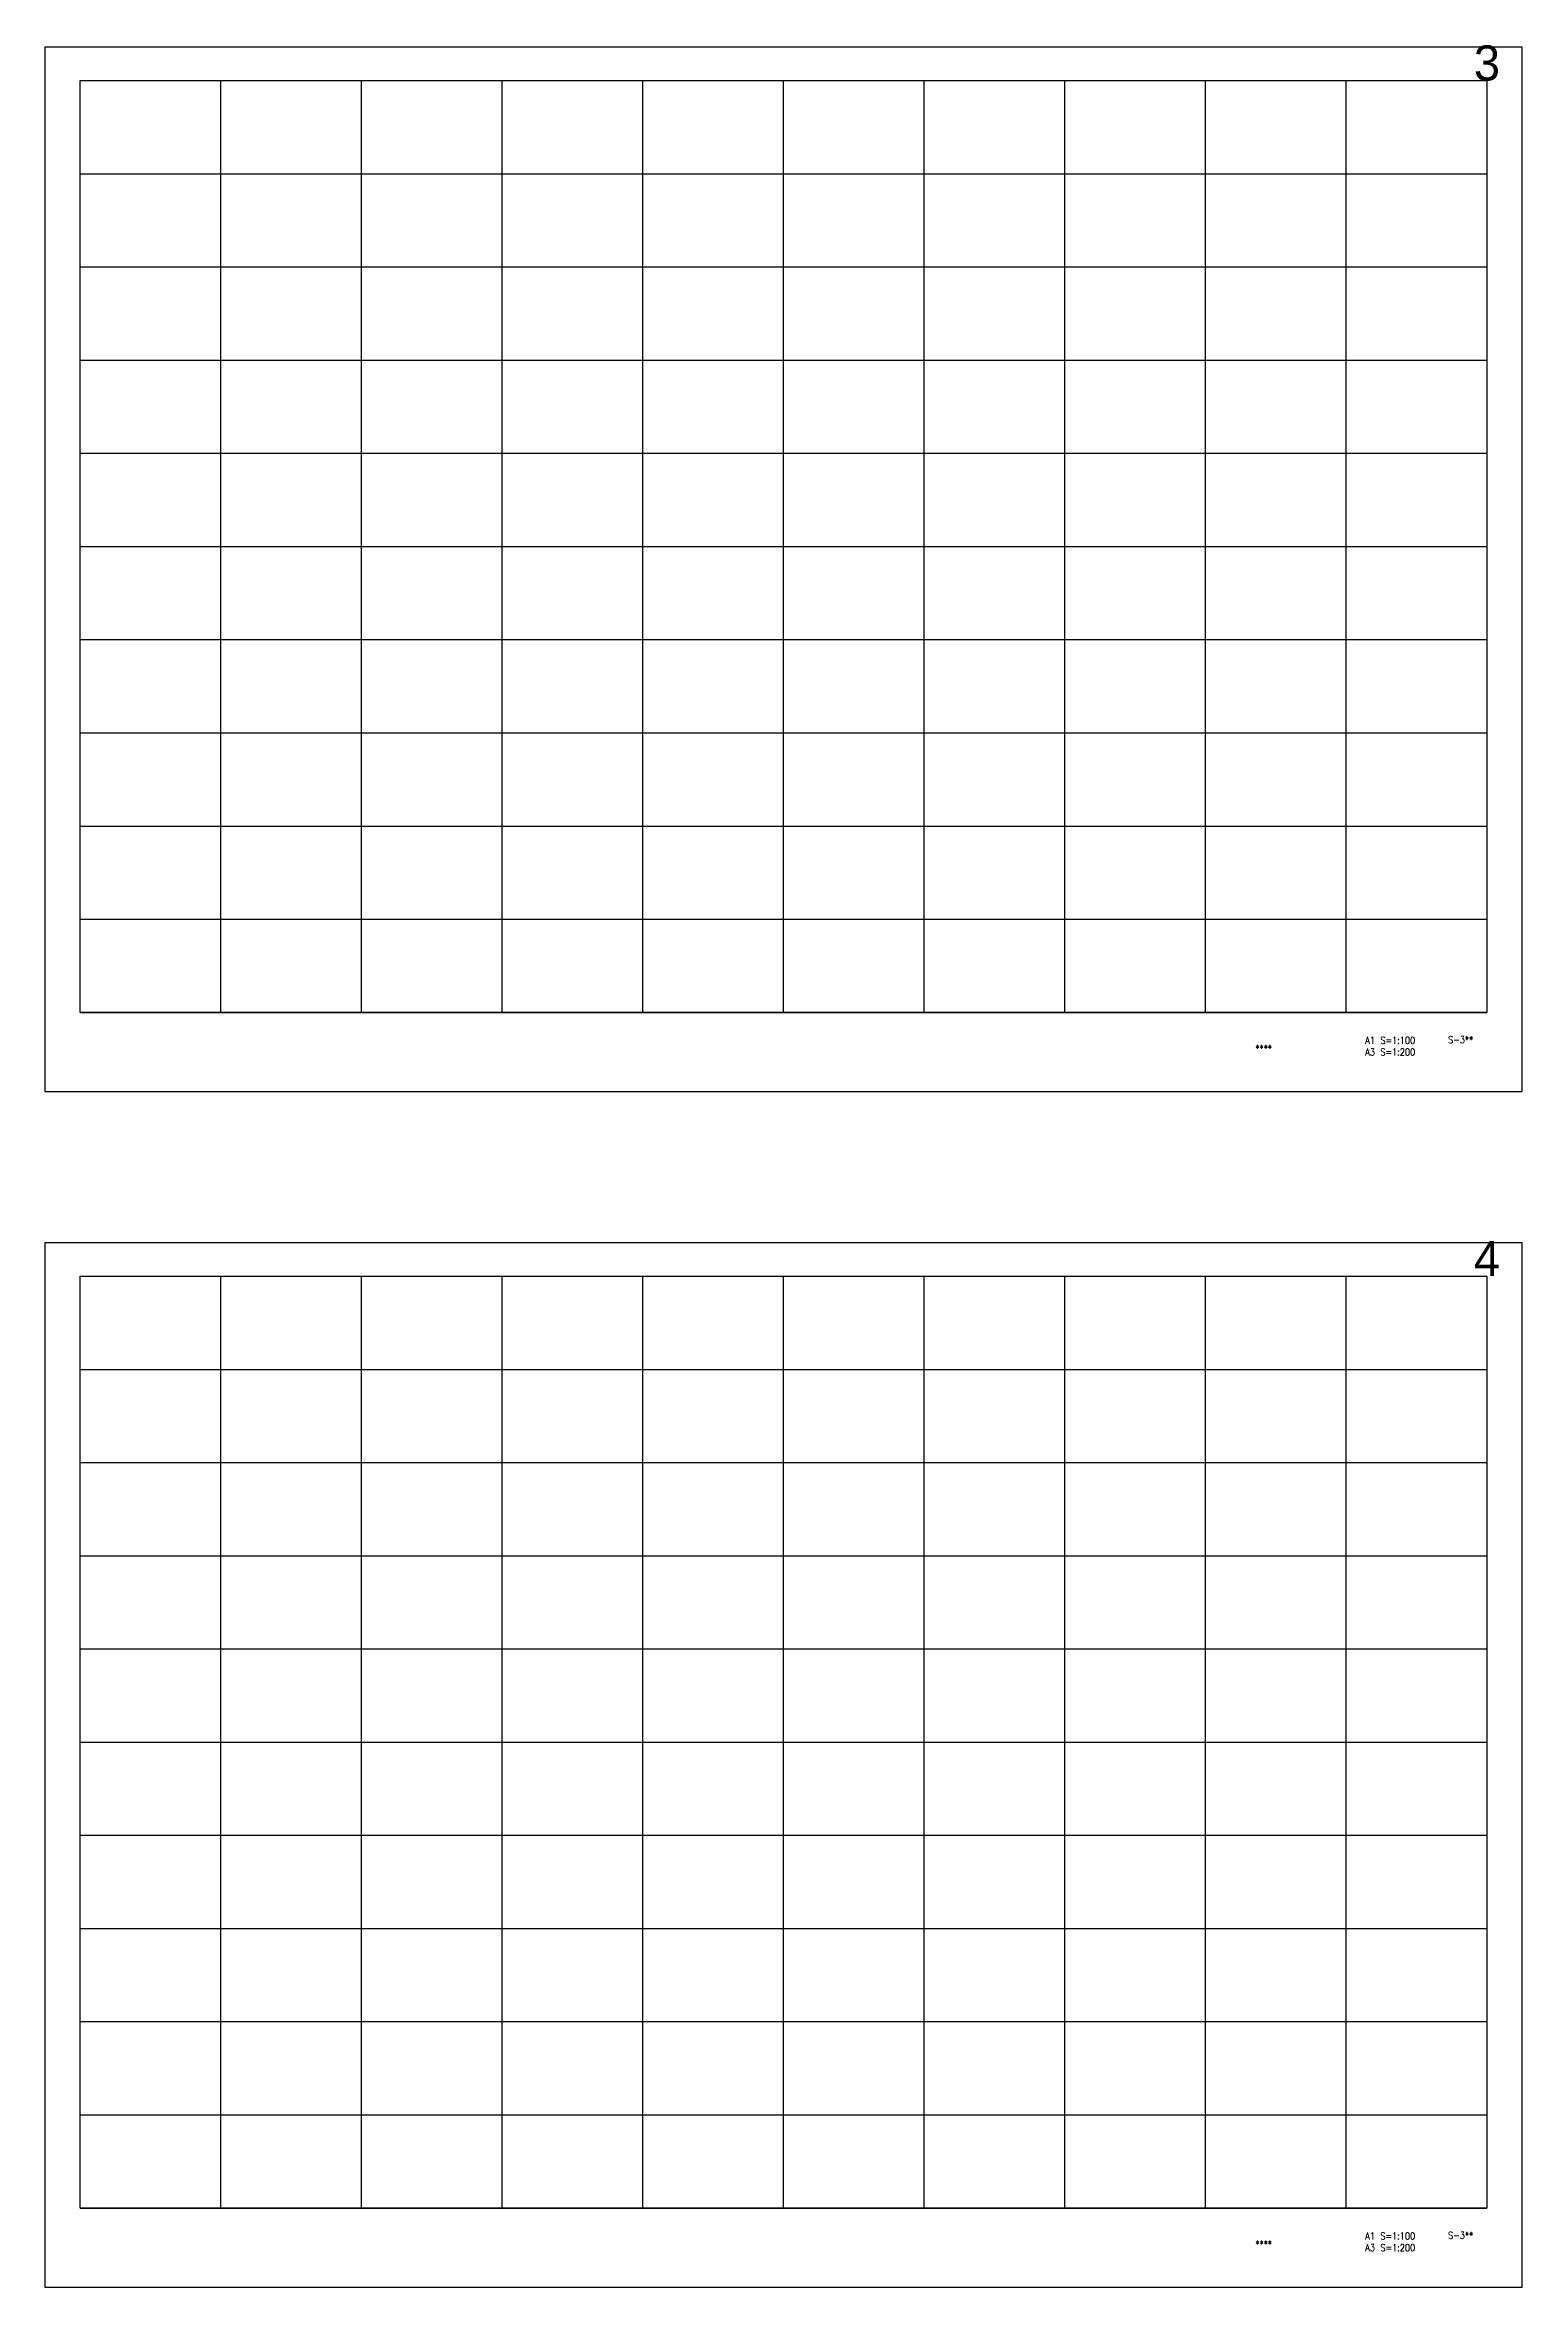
# Model space of a CAD drawing. Extents: x -668440 to 810000, y -1678500 to 210463.
# Drawn here: x 0 to 210000, y -658500 to -339675 of the extents above; entities that cross this region are included whole.
import ezdxf
from ezdxf.enums import TextEntityAlignment as Align

# ---------------------------------------------------------------- set-up
doc = ezdxf.new("R2010")
doc.units = 0
doc.header["$MEASUREMENT"] = 0
doc.layers.add('99_レイアウト枠', color=251, linetype='CONTINUOUS', plot=False)
doc.layers.add('99_頁番号', color=6, linetype='CONTINUOUS')
doc.styles.add('DRACAD', font='txt', dxfattribs={"width": 0.85, "bigfont": 'extfont2'})
doc.styles.get("Standard").update_dxf_attribs({"font": 'Osaka.ttc'})

msp = doc.modelspace()

# ---------------------------------------------------------------- linework, layer by layer
at = {"layer": '99_レイアウト枠'}
for p, q in [((5000, -477250), (5000, -344750)), ((25000, -477250), (25000, -344750)), ((45000, -477250), (45000, -344750)), ((65000, -477250), (65000, -344750)), ((85000, -477250), (85000, -344750)), ((105000, -477250), (105000, -344750)), ((125000, -477250), (125000, -344750)), ((145000, -477250), (145000, -344750)), ((165000, -477250), (165000, -344750)), ((185000, -477250), (185000, -344750)), ((5000, -358000), (205000, -358000)), ((5000, -371250), (205000, -371250)), ((5000, -384500), (205000, -384500)), ((5000, -397750), (205000, -397750)), ((5000, -411000), (205000, -411000)), ((5000, -424250), (205000, -424250)), ((5000, -437500), (205000, -437500)), ((5000, -450750), (205000, -450750)), ((5000, -464000), (205000, -464000)), ((5000, -477250), (205000, -477250)), ((5000, -647250), (5000, -514750)), ((25000, -647250), (25000, -514750)), ((45000, -647250), (45000, -514750)), ((65000, -647250), (65000, -514750)), ((85000, -647250), (85000, -514750)), ((105000, -647250), (105000, -514750)), ((125000, -647250), (125000, -514750)), ((145000, -647250), (145000, -514750)), ((165000, -647250), (165000, -514750)), ((185000, -647250), (185000, -514750)), ((5000, -528000), (205000, -528000)), ((5000, -541250), (205000, -541250)), ((5000, -554500), (205000, -554500)), ((5000, -567750), (205000, -567750)), ((5000, -581000), (205000, -581000)), ((5000, -594250), (205000, -594250)), ((5000, -607500), (205000, -607500)), ((5000, -620750), (205000, -620750)), ((5000, -634000), (205000, -634000)), ((5000, -647250), (205000, -647250))]:
    msp.add_line(p, q, dxfattribs=at)
for points in [[(0, -488500), (210000, -488500), (210000, -340000), (0, -340000)], [(5000, -344750), (205000, -344750), (205000, -477250), (5000, -477250)], [(0, -658500), (210000, -658500), (210000, -510000), (0, -510000)], [(5000, -514750), (205000, -514750), (205000, -647250), (5000, -647250)]]:
    msp.add_lwpolyline(points, close=True, dxfattribs=at)

# ---------------------------------------------------------------- texts
for s, p in [('3', (205000, -344750)), ('4', (205000, -514750))]:
    msp.add_text(s, height=5000, dxfattribs=at).set_placement(p, align=Align.CENTER)
at = {"layer": '99_頁番号', "char_height": 1000, "attachment_point": 5, "style": 'DRACAD'}
for s, insert in [('A1 S=1:100^JA3 S=1:200', (191250, -482062.5)), ('{S-3**}', (201250, -481125)), ('{  ****  }', (172500, -482375)), ('{  ****  }', (172500, -652375)), ('A1 S=1:100^JA3 S=1:200', (191250, -652062.5)), ('{S-3**}', (201250, -651125))]:
    msp.add_mtext(s, dxfattribs=dict(at, insert=insert))

doc.saveas('drawing.dxf')
